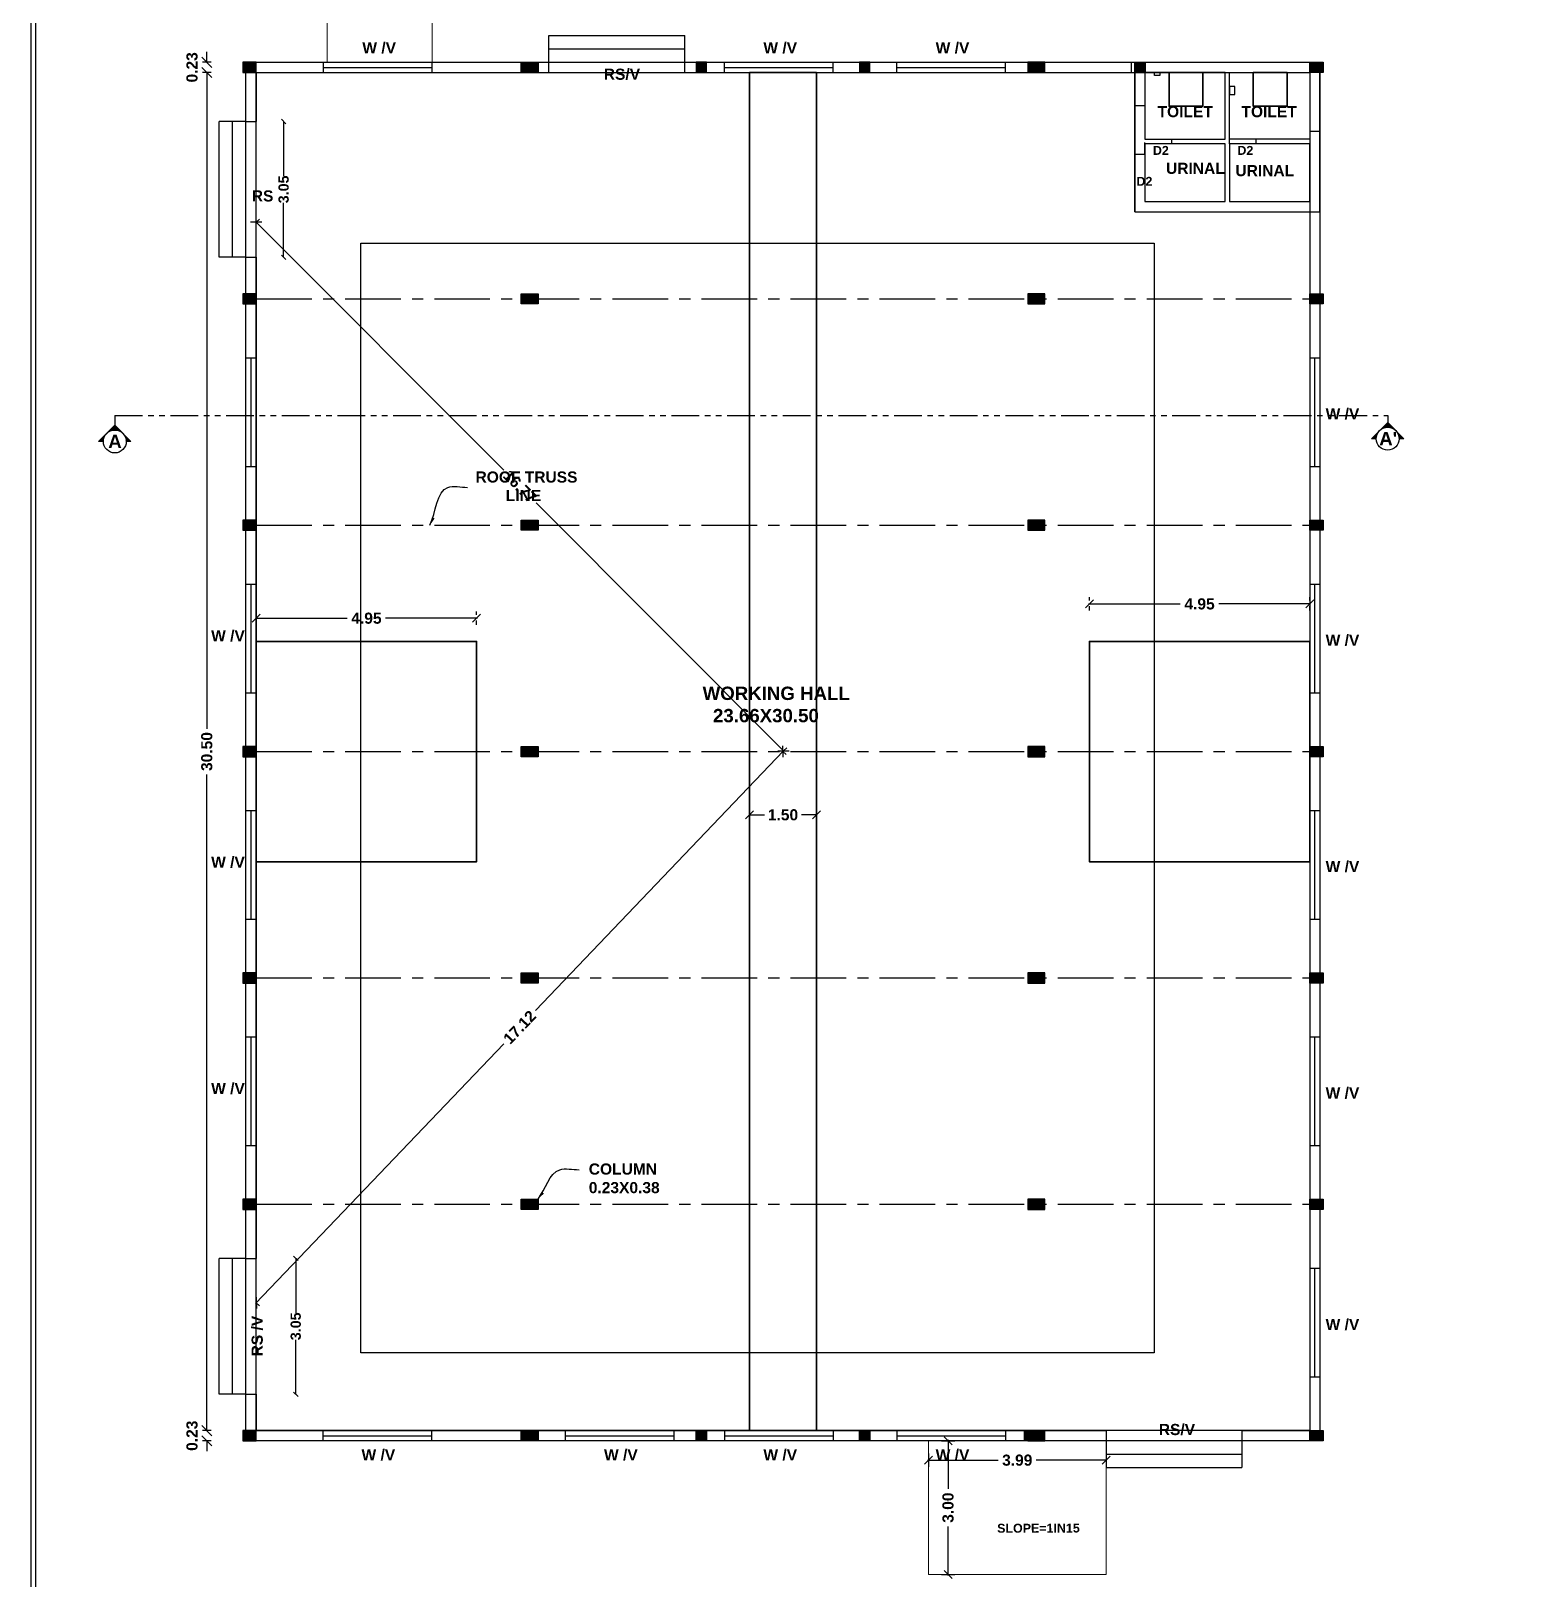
# Model space of a CAD drawing. Header units: metres. Extents: x 5701 to 70840, y 2546 to 3839.
# Drawn here: x 5971.6 to 6004.91, y 2623.68 to 2658.44 of the extents above; entities that cross this region are included whole.
import ezdxf

# ---------------------------------------------------------------- set-up
doc = ezdxf.new("R2010")
doc.units = ezdxf.units.M
doc.header["$PDMODE"] = 34
for name, pattern in [('CENTER', [2, 1.25, -0.25, 0.25, -0.25]), ('DOT2', [0.125, 0, -0.125]), ('PHANTOM2', [1.25, 0.625, -0.125, 0.125, -0.125, 0.125, -0.125])]:
    doc.linetypes.add(name, pattern=pattern)
for name, color, linetype, lineweight in [('BLK_1_DA_RAMP_1', 7, 'Continuous', 0), ('DIST_EXIT', 7, 'Continuous', 0), ('WASTE_DISPOSAL', 7, 'Continuous', 0)]:
    doc.layers.add(name, color=color, linetype=linetype, lineweight=lineweight)
for name, color, linetype in [('BLK_1_FLR_0_BLT_UP_AREA', 7, 'Continuous'), ('BLK_1_FLR_0_EXIT_WIDTH_DOOR', 7, 'Continuous'), ('BLK_1_FLR_0_REGULAR_ROOM_1', 7, 'Continuous'), ('BLK_1_FLR_0_ROOM_1_LIGHT_VENTILATION_1', 7, 'Continuous'), ('BLK_1_FLR_0_ROOM_1_LIGHT_VENTILATION_2', 7, 'Continuous'), ('BLK_1_FLR_0_ROOM_1_LIGHT_VENTILATION_3', 7, 'Continuous'), ('BLK_1_FLR_0_URINAL', 7, 'Continuous'), ('BLK_1_FLR_0_WASH', 7, 'Continuous'), ('BLK_1_FLR_0_WATER_CLOSET', 7, 'Continuous'), ('BLK_1_FLR_1_ROOF_AREA', 7, 'Continuous'), ('TOILET_VENTILATION', 7, 'Continuous'), ('WORKSHOP_AREA', 7, 'Continuous')]:
    doc.layers.add(name, color=color, linetype=linetype)
doc.styles.get("Standard").update_dxf_attribs({"font": 'arialbd.ttf'})
doc.styles.add('style1', font='arialbd.ttf', dxfattribs={"height": 0.24})
doc.dimstyles.new('APP', dxfattribs={"dimscale": 0, "dimtxt": 0.23, "dimasz": 0.1, "dimexe": 0.18, "dimexo": 0.0625, "dimgap": 0, "dimtad": 0, "dimzin": 4, "dimdsep": 46, "dimtxsty": 'Standard', "dimblk1": 'OBLIQUE', "dimblk2": 'OBLIQUE', "dimsah": 1, "dimcen": 0.09, "dimse1": 1, "dimse2": 1, "dimclrt": 4, "dimadec": 0, "dimazin": 0, "dimtfac": 1, "dimtmove": 0, "dimatfit": 3, "dimldrblk": 'OBLIQUE', "dimfxl": 0, "dimtolj": 1, "dimtzin": 0, "dimarcsym": 0})
doc.dimstyles.get("Standard").update_dxf_attribs({"dimtxt": 0.18, "dimasz": 0.18, "dimexe": 0.18, "dimexo": 0.0625, "dimgap": 0.09, "dimtad": 0, "dimtih": 1, "dimtoh": 1, "dimdec": 4, "dimzin": 0, "dimdsep": 46, "dimtxsty": 'Standard', "dimcen": 0.09, "dimsd1": 1, "dimsd2": 1, "dimadec": 0, "dimazin": 0, "dimtfac": 1, "dimtdec": 4, "dimtofl": 0, "dimtmove": 0, "dimatfit": 3, "dimfxl": 0, "dimtolj": 1, "dimtzin": 0, "dimarcsym": 0})
doc.dimstyles.new('STANDARD$0', dxfattribs={"dimtxt": 0.25, "dimasz": 0.18, "dimexe": 0.15, "dimexo": 0.15, "dimgap": 0.1, "dimtad": 0, "dimzin": 0, "dimdsep": 46, "dimtxsty": 'Standard', "dimblk": 'OBLIQUE', "dimcen": 0.0625, "dimdle": 0.02, "dimadec": 0, "dimazin": 0, "dimtfac": 1, "dimtix": 1, "dimtofl": 0, "dimtmove": 2, "dimatfit": 3, "dimldrblk": 'OBLIQUE', "dimfxl": 0, "dimtolj": 1, "dimtzin": 0, "dimarcsym": 0})

# ---------------------------------------------------------------- blocks, each defined once
blk = doc.blocks.new('_Oblique')
at = {"color": 0, "linetype": 'ByBlock', "lineweight": -2}
blk.add_line((-0.5, -0.5), (0.5, 0.5), dxfattribs=at)
blk = doc.blocks.new('*D35')
at = {"layer": 'BLK_1_DA_RAMP_1', "color": 0, "lineweight": -2}
for p, q in [((5992.045, 2626.782), (5992.345, 2626.782)), ((5992.195, 2626.802), (5992.195, 2625.706)), ((5992.195, 2623.762), (5992.195, 2624.857)), ((5992.045, 2623.782), (5992.345, 2623.782))]:
    blk.add_line(p, q, dxfattribs=at)
at = {"layer": 'Defpoints', "color": 0}
for p in [(5991.756, 2626.782), (5991.756, 2623.782), (5992.195, 2623.782)]:
    blk.add_point(p, dxfattribs=at)
at = {"layer": 'BLK_1_DA_RAMP_1', "color": 0, "lineweight": -2, "xscale": 0.18, "yscale": 0.18, "zscale": 0.18}
for p, rotation in [((5992.195, 2626.782), 90), ((5992.195, 2623.782), 270)]:
    blk.add_blockref('_Oblique', p, dxfattribs=dict(at, rotation=rotation))
at = {"layer": 'BLK_1_DA_RAMP_1', "color": 0, "insert": (5992.195, 2625.282), "char_height": 0.25, "attachment_point": 5, "rotation": 90}
blk.add_mtext('\\A1;3.00', dxfattribs=at)
blk = doc.blocks.new('*D36')
at = {"layer": 'BLK_1_DA_RAMP_1', "color": 0, "lineweight": -2}
for p, q in [((5991.756, 2626.497), (5991.756, 2626.197)), ((5995.743, 2626.497), (5995.743, 2626.197)), ((5991.736, 2626.347), (5993.324, 2626.347)), ((5995.763, 2626.347), (5994.175, 2626.347))]:
    blk.add_line(p, q, dxfattribs=at)
at = {"layer": 'Defpoints', "color": 0}
for p in [(5991.756, 2626.782), (5995.743, 2626.782), (5991.756, 2626.347)]:
    blk.add_point(p, dxfattribs=at)
at = {"layer": 'BLK_1_DA_RAMP_1', "color": 0, "lineweight": -2, "xscale": 0.18, "yscale": 0.18, "zscale": 0.18, "rotation": 180}
blk.add_blockref('_Oblique', (5991.756, 2626.347), dxfattribs=at)
at = {"layer": 'BLK_1_DA_RAMP_1', "color": 0, "lineweight": -2, "xscale": 0.18, "yscale": 0.18, "zscale": 0.18}
blk.add_blockref('_Oblique', (5995.743, 2626.347), dxfattribs=at)
at = {"layer": 'BLK_1_DA_RAMP_1', "color": 0, "insert": (5993.749, 2626.347), "char_height": 0.25, "attachment_point": 5}
blk.add_mtext('\\A1;3.99', dxfattribs=at)
blk = doc.blocks.new('*D37')
at = {"layer": 'BLK_1_FLR_0_EXIT_WIDTH_DOOR', "color": 0, "lineweight": -2}
for p, q in [((5977.274, 2656.411), (5977.274, 2655.188)), ((5977.274, 2653.361), (5977.274, 2654.584))]:
    blk.add_line(p, q, dxfattribs=at)
at = {"layer": 'Defpoints', "color": 0}
for p in [(5976.658, 2656.411), (5976.658, 2653.361), (5977.274, 2653.361)]:
    blk.add_point(p, dxfattribs=at)
at = {"layer": 'BLK_1_FLR_0_EXIT_WIDTH_DOOR', "color": 0, "lineweight": -2, "xscale": 0.1, "yscale": 0.1, "zscale": 0.1}
for p, rotation in [((5977.274, 2656.411), 90), ((5977.274, 2653.361), 270)]:
    blk.add_blockref('_Oblique', p, dxfattribs=dict(at, rotation=rotation))
at = {"layer": 'BLK_1_FLR_0_EXIT_WIDTH_DOOR', "color": 4, "insert": (5977.274, 2654.886), "char_height": 0.23, "attachment_point": 5, "rotation": 90}
blk.add_mtext('\\A1;3.05', dxfattribs=at)
blk = doc.blocks.new('*D38')
at = {"layer": 'BLK_1_FLR_0_EXIT_WIDTH_DOOR', "color": 0, "lineweight": -2}
for p, q in [((5977.546, 2630.879), (5977.546, 2629.656)), ((5977.546, 2627.829), (5977.546, 2629.053))]:
    blk.add_line(p, q, dxfattribs=at)
at = {"layer": 'Defpoints', "color": 0}
for p in [(5976.658, 2630.879), (5976.658, 2627.829), (5977.546, 2627.829)]:
    blk.add_point(p, dxfattribs=at)
at = {"layer": 'BLK_1_FLR_0_EXIT_WIDTH_DOOR', "color": 0, "lineweight": -2, "xscale": 0.1, "yscale": 0.1, "zscale": 0.1}
for p, rotation in [((5977.546, 2630.879), 90), ((5977.546, 2627.829), 270)]:
    blk.add_blockref('_Oblique', p, dxfattribs=dict(at, rotation=rotation))
at = {"layer": 'BLK_1_FLR_0_EXIT_WIDTH_DOOR', "color": 4, "insert": (5977.546, 2629.354), "char_height": 0.23, "attachment_point": 5, "rotation": 90}
blk.add_mtext('\\A1;3.05', dxfattribs=at)
blk = doc.blocks.new('*D39')
at = {"layer": 'Defpoints', "color": 0}
for p in [(5988.488, 2642.262), (5976.658, 2629.881), (5976.658, 2629.881)]:
    blk.add_point(p, dxfattribs=at)
at = {"layer": 'DIST_EXIT', "color": 0, "lineweight": -2}
for p, q in [((5988.502, 2642.276), (5982.928, 2636.443)), ((5976.644, 2629.867), (5982.217, 2635.7))]:
    blk.add_line(p, q, dxfattribs=at)
at = {"layer": 'DIST_EXIT', "color": 0, "linetype": 'DOT2', "lineweight": -2}
for p, q in [((5988.488, 2642.262), (5988.596, 2642.158)), ((5976.658, 2629.881), (5976.766, 2629.778))]:
    blk.add_line(p, q, dxfattribs=at)
at = {"layer": 'DIST_EXIT', "color": 0, "lineweight": -2, "xscale": 0.18, "yscale": 0.18, "zscale": 0.18}
for p, rotation in [((5988.488, 2642.262), 46.3021369954556), ((5976.658, 2629.881), 226.3021369954556)]:
    blk.add_blockref('_Oblique', p, dxfattribs=dict(at, rotation=rotation))
at = {"layer": 'DIST_EXIT', "color": 0, "insert": (5982.573, 2636.072), "char_height": 0.25, "attachment_point": 5, "rotation": 46.3021}
blk.add_mtext('\\A1;17.12', dxfattribs=at)
blk = doc.blocks.new('*D40')
at = {"layer": 'Defpoints', "color": 0}
for p in [(5976.658, 2654.149), (5976.658, 2654.149), (5988.502, 2642.276)]:
    blk.add_point(p, dxfattribs=at)
at = {"layer": 'DIST_EXIT', "color": 0, "lineweight": -2}
for p, q in [((5976.644, 2654.164), (5982.216, 2648.578)), ((5988.516, 2642.262), (5982.944, 2647.848))]:
    blk.add_line(p, q, dxfattribs=at)
at = {"layer": 'DIST_EXIT', "color": 0, "linetype": 'DOT2', "lineweight": -2}
for p, q in [((5976.658, 2654.149), (5976.764, 2654.255)), ((5988.502, 2642.276), (5988.608, 2642.382))]:
    blk.add_line(p, q, dxfattribs=at)
at = {"layer": 'DIST_EXIT', "color": 0, "lineweight": -2, "xscale": 0.18, "yscale": 0.18, "zscale": 0.18}
for p, rotation in [((5976.658, 2654.149), 134.9287324390408), ((5988.502, 2642.276), 314.9287324390408)]:
    blk.add_blockref('_Oblique', p, dxfattribs=dict(at, rotation=rotation))
at = {"layer": 'DIST_EXIT', "color": 0, "insert": (5982.58, 2648.213), "char_height": 0.25, "attachment_point": 5, "rotation": 314.9287}
blk.add_mtext('\\A1;16.77', dxfattribs=at)
blk = doc.blocks.new('*D110')
at = {"layer": 'BLK_1_FLR_0_ROOM_1_LIGHT_VENTILATION_1', "color": 0, "linetype": 'DOT2', "lineweight": -2}
for p, q in [((5976.658, 2645.105), (5976.658, 2645.405)), ((5981.608, 2645.105), (5981.608, 2645.405))]:
    blk.add_line(p, q, dxfattribs=at)
at = {"layer": 'BLK_1_FLR_0_ROOM_1_LIGHT_VENTILATION_1', "color": 0, "lineweight": -2}
for p, q in [((5976.638, 2645.255), (5978.701, 2645.255)), ((5981.628, 2645.255), (5979.564, 2645.255))]:
    blk.add_line(p, q, dxfattribs=at)
at = {"layer": 'Defpoints', "color": 0}
for p in [(5981.608, 2645.255), (5976.658, 2644.737), (5981.608, 2644.737)]:
    blk.add_point(p, dxfattribs=at)
at = {"layer": 'BLK_1_FLR_0_ROOM_1_LIGHT_VENTILATION_1', "color": 0, "lineweight": -2, "xscale": 0.18, "yscale": 0.18, "zscale": 0.18, "rotation": 180}
blk.add_blockref('_Oblique', (5976.658, 2645.255), dxfattribs=at)
at = {"layer": 'BLK_1_FLR_0_ROOM_1_LIGHT_VENTILATION_1', "color": 0, "lineweight": -2, "xscale": 0.18, "yscale": 0.18, "zscale": 0.18}
blk.add_blockref('_Oblique', (5981.608, 2645.255), dxfattribs=at)
at = {"layer": 'BLK_1_FLR_0_ROOM_1_LIGHT_VENTILATION_1', "color": 0, "lineweight": 35, "insert": (5979.133, 2645.255), "char_height": 0.25, "attachment_point": 5}
blk.add_mtext('\\A1;4.95', dxfattribs=at)
blk = doc.blocks.new('*D111')
at = {"layer": 'BLK_1_FLR_0_ROOM_1_LIGHT_VENTILATION_2', "color": 0, "linetype": 'DOT2', "lineweight": -2}
for p, q in [((5995.368, 2645.426), (5995.368, 2645.726)), ((6000.318, 2645.426), (6000.318, 2645.726))]:
    blk.add_line(p, q, dxfattribs=at)
at = {"layer": 'BLK_1_FLR_0_ROOM_1_LIGHT_VENTILATION_2', "color": 0, "lineweight": -2}
for p, q in [((5995.348, 2645.576), (5997.411, 2645.576)), ((6000.338, 2645.576), (5998.274, 2645.576))]:
    blk.add_line(p, q, dxfattribs=at)
at = {"layer": 'Defpoints', "color": 0}
for p in [(6000.318, 2645.576), (5995.368, 2644.737), (6000.318, 2644.737)]:
    blk.add_point(p, dxfattribs=at)
at = {"layer": 'BLK_1_FLR_0_ROOM_1_LIGHT_VENTILATION_2', "color": 0, "lineweight": -2, "xscale": 0.18, "yscale": 0.18, "zscale": 0.18, "rotation": 180}
blk.add_blockref('_Oblique', (5995.368, 2645.576), dxfattribs=at)
at = {"layer": 'BLK_1_FLR_0_ROOM_1_LIGHT_VENTILATION_2', "color": 0, "lineweight": -2, "xscale": 0.18, "yscale": 0.18, "zscale": 0.18}
blk.add_blockref('_Oblique', (6000.318, 2645.576), dxfattribs=at)
at = {"layer": 'BLK_1_FLR_0_ROOM_1_LIGHT_VENTILATION_2', "color": 0, "lineweight": 35, "insert": (5997.843, 2645.576), "char_height": 0.25, "attachment_point": 5}
blk.add_mtext('\\A1;4.95', dxfattribs=at)
blk = doc.blocks.new('*D112')
at = {"layer": 'BLK_1_FLR_0_ROOM_1_LIGHT_VENTILATION_3', "color": 0, "lineweight": -2}
for p, q in [((5987.718, 2640.84), (5988.07, 2640.84)), ((5989.258, 2640.84), (5988.905, 2640.84))]:
    blk.add_line(p, q, dxfattribs=at)
at = {"layer": 'BLK_1_FLR_0_ROOM_1_LIGHT_VENTILATION_3', "color": 0, "linetype": 'DOT2', "lineweight": -2}
for p, q in [((5987.738, 2640.69), (5987.738, 2640.99)), ((5989.238, 2640.69), (5989.238, 2640.99))]:
    blk.add_line(p, q, dxfattribs=at)
at = {"layer": 'Defpoints', "color": 0}
for p in [(5989.238, 2640.84), (5987.738, 2640.19), (5989.238, 2640.19)]:
    blk.add_point(p, dxfattribs=at)
at = {"layer": 'BLK_1_FLR_0_ROOM_1_LIGHT_VENTILATION_3', "color": 0, "lineweight": -2, "xscale": 0.18, "yscale": 0.18, "zscale": 0.18, "rotation": 180}
blk.add_blockref('_Oblique', (5987.738, 2640.84), dxfattribs=at)
at = {"layer": 'BLK_1_FLR_0_ROOM_1_LIGHT_VENTILATION_3', "color": 0, "lineweight": -2, "xscale": 0.18, "yscale": 0.18, "zscale": 0.18}
blk.add_blockref('_Oblique', (5989.238, 2640.84), dxfattribs=at)
at = {"layer": 'BLK_1_FLR_0_ROOM_1_LIGHT_VENTILATION_3', "color": 0, "lineweight": 35, "insert": (5988.488, 2640.84), "char_height": 0.25, "attachment_point": 5}
blk.add_mtext('\\A1;1.50', dxfattribs=at)

msp = doc.modelspace()

# ---------------------------------------------------------------- hatches: boundary and pattern name
h = msp.add_hatch(color=3)
h.dxf.hatch_style = 1
h.paths.add_polyline_path([(5976.35775, 2657.74169), (5976.35775, 2657.51169), (5976.65775, 2657.51169), (5976.65775, 2657.74169)])
h = msp.add_hatch(color=3)
h.dxf.hatch_style = 1
h.paths.add_polyline_path([(5982.60775, 2657.74169), (5982.60775, 2657.51169), (5982.98775, 2657.51169), (5982.98775, 2657.74169)])
h = msp.add_hatch(color=3)
h.dxf.hatch_style = 1
h.paths.add_polyline_path([(5986.76942, 2657.74169), (5986.53942, 2657.74169), (5986.53942, 2657.51169), (5986.76942, 2657.51169)])
h = msp.add_hatch(color=3)
h.dxf.hatch_style = 1
h.paths.add_polyline_path([(5990.43608, 2657.74169), (5990.20608, 2657.74169), (5990.20608, 2657.51169), (5990.43608, 2657.51169)])
h = msp.add_hatch(color=3)
h.dxf.hatch_style = 1
h.paths.add_polyline_path([(5993.98775, 2657.74169), (5993.98775, 2657.51169), (5994.36775, 2657.51169), (5994.36775, 2657.74169)])
h = msp.add_hatch(color=3)
h.dxf.hatch_style = 1
h.paths.add_polyline_path([(5996.62254, 2657.74169), (5996.39254, 2657.74169), (5996.39254, 2657.51169), (5996.62254, 2657.51169)])
h = msp.add_hatch(color=3)
h.dxf.hatch_style = 1
h.paths.add_polyline_path([(6000.61775, 2657.74169), (6000.31775, 2657.74169), (6000.31775, 2657.51169), (6000.61775, 2657.51169)])
h = msp.add_hatch(color=3)
h.dxf.hatch_style = 1
h.paths.add_polyline_path([(5976.35775, 2652.54335), (5976.35775, 2652.31335), (5976.65775, 2652.31335), (5976.65775, 2652.54335)])
h = msp.add_hatch(color=3)
h.dxf.hatch_style = 1
h.paths.add_polyline_path([(5982.60775, 2652.54335), (5982.60775, 2652.31335), (5982.98775, 2652.31335), (5982.98775, 2652.54335)])
h = msp.add_hatch(color=3)
h.dxf.hatch_style = 1
h.paths.add_polyline_path([(5993.98775, 2652.54335), (5993.98775, 2652.31335), (5994.36775, 2652.31335), (5994.36775, 2652.54335)])
h = msp.add_hatch(color=3)
h.dxf.hatch_style = 1
h.paths.add_polyline_path([(6000.61775, 2652.54335), (6000.31775, 2652.54335), (6000.31775, 2652.31335), (6000.61775, 2652.31335)])
h = msp.add_hatch(color=3)
h.dxf.hatch_style = 1
h.paths.add_polyline_path([(5976.35775, 2647.46002), (5976.35775, 2647.23002), (5976.65775, 2647.23002), (5976.65775, 2647.46002)])
h = msp.add_hatch(color=3)
h.dxf.hatch_style = 1
h.paths.add_polyline_path([(5982.60775, 2647.46002), (5982.60775, 2647.23002), (5982.98775, 2647.23002), (5982.98775, 2647.46002)])
h = msp.add_hatch(color=3)
h.dxf.hatch_style = 1
h.paths.add_polyline_path([(5993.98775, 2647.46002), (5993.98775, 2647.23002), (5994.36775, 2647.23002), (5994.36775, 2647.46002)])
h = msp.add_hatch(color=3)
h.dxf.hatch_style = 1
h.paths.add_polyline_path([(6000.61775, 2647.46002), (6000.31775, 2647.46002), (6000.31775, 2647.23002), (6000.61775, 2647.23002)])
h = msp.add_hatch(color=3)
h.dxf.hatch_style = 1
h.paths.add_polyline_path([(5976.35775, 2642.37669), (5976.35775, 2642.14669), (5976.65775, 2642.14669), (5976.65775, 2642.37669)])
h = msp.add_hatch(color=3)
h.dxf.hatch_style = 1
h.paths.add_polyline_path([(5982.60775, 2642.37669), (5982.60775, 2642.14669), (5982.98775, 2642.14669), (5982.98775, 2642.37669)])
h = msp.add_hatch(color=3)
h.dxf.hatch_style = 1
h.paths.add_polyline_path([(5993.98775, 2642.37669), (5993.98775, 2642.14669), (5994.36775, 2642.14669), (5994.36775, 2642.37669)])
h = msp.add_hatch(color=3)
h.dxf.hatch_style = 1
h.paths.add_polyline_path([(6000.61775, 2642.37669), (6000.31775, 2642.37669), (6000.31775, 2642.14669), (6000.61775, 2642.14669)])
h = msp.add_hatch(color=3)
h.dxf.hatch_style = 1
h.paths.add_polyline_path([(5976.35775, 2637.29335), (5976.35775, 2637.06335), (5976.65775, 2637.06335), (5976.65775, 2637.29335)])
h = msp.add_hatch(color=3)
h.dxf.hatch_style = 1
h.paths.add_polyline_path([(5982.60775, 2637.29335), (5982.60775, 2637.06335), (5982.98775, 2637.06335), (5982.98775, 2637.29335)])
h = msp.add_hatch(color=3)
h.dxf.hatch_style = 1
h.paths.add_polyline_path([(5993.98775, 2637.29335), (5993.98775, 2637.06335), (5994.36775, 2637.06335), (5994.36775, 2637.29335)])
h = msp.add_hatch(color=3)
h.dxf.hatch_style = 1
h.paths.add_polyline_path([(6000.61775, 2637.29335), (6000.31775, 2637.29335), (6000.31775, 2637.06335), (6000.61775, 2637.06335)])
h = msp.add_hatch(color=3)
h.dxf.hatch_style = 1
h.paths.add_polyline_path([(5976.35775, 2632.21002), (5976.35775, 2631.98002), (5976.65775, 2631.98002), (5976.65775, 2632.21002)])
h = msp.add_hatch(color=3)
h.dxf.hatch_style = 1
h.paths.add_polyline_path([(5982.60775, 2632.21002), (5982.60775, 2631.98002), (5982.98775, 2631.98002), (5982.98775, 2632.21002)])
h = msp.add_hatch(color=3)
h.dxf.hatch_style = 1
h.paths.add_polyline_path([(5993.98775, 2632.21002), (5993.98775, 2631.98002), (5994.36775, 2631.98002), (5994.36775, 2632.21002)])
h = msp.add_hatch(color=3)
h.dxf.hatch_style = 1
h.paths.add_polyline_path([(6000.61775, 2632.21002), (6000.31775, 2632.21002), (6000.31775, 2631.98002), (6000.61775, 2631.98002)])
h = msp.add_hatch(color=3)
h.dxf.hatch_style = 1
h.paths.add_polyline_path([(5976.35775, 2627.01169), (5976.35775, 2626.78169), (5976.65775, 2626.78169), (5976.65775, 2627.01169)])
h = msp.add_hatch(color=3)
h.dxf.hatch_style = 1
h.paths.add_polyline_path([(5982.60775, 2627.01169), (5982.60775, 2626.78169), (5982.98775, 2626.78169), (5982.98775, 2627.01169)])
h = msp.add_hatch(color=3)
h.dxf.hatch_style = 1
h.paths.add_polyline_path([(5986.76942, 2626.78169), (5986.76942, 2627.01169), (5986.53942, 2627.01169), (5986.53942, 2626.78169)])
h = msp.add_hatch(color=3)
h.dxf.hatch_style = 1
h.paths.add_polyline_path([(5990.43608, 2626.78169), (5990.43608, 2627.01169), (5990.20608, 2627.01169), (5990.20608, 2626.78169)])
h = msp.add_hatch(color=3)
h.dxf.hatch_style = 1
h.paths.add_polyline_path([(5993.91275, 2627.01169), (5993.91275, 2626.78169), (5994.29275, 2626.78169), (5994.29275, 2627.01169)])
h = msp.add_hatch(color=3)
h.dxf.hatch_style = 1
h.paths.add_polyline_path([(5993.98775, 2627.01169), (5993.98775, 2626.78169), (5994.36775, 2626.78169), (5994.36775, 2627.01169)])
h = msp.add_hatch(color=3)
h.dxf.hatch_style = 1
h.paths.add_polyline_path([(6000.61775, 2627.01169), (6000.31775, 2627.01169), (6000.31775, 2626.78169), (6000.61775, 2626.78169)])

# ---------------------------------------------------------------- linework, layer by layer
for p, q in [((5983.23223, 2657.74169), (5983.23223, 2658.34169)), ((5983.23223, 2658.34169), (5986.28223, 2658.34169)), ((5986.28223, 2657.74169), (5986.28223, 2658.34169)), ((5983.23223, 2658.04169), (5986.28223, 2658.04169)), ((5975.64864, 2657.74169), (5975.44864, 2657.74169)), ((5975.64864, 2657.51169), (5975.44864, 2657.51169)), ((5975.64864, 2657.51169), (5975.44864, 2657.51169)), ((5976.65775, 2657.51169), (5982.75775, 2657.51169)), ((5976.65775, 2657.51169), (5976.65775, 2656.41109)), ((5976.65775, 2657.51169), (5976.65775, 2656.41109)), ((5978.16877, 2657.51169), (5978.16877, 2657.74169)), ((5978.16877, 2657.62669), (5980.60877, 2657.62669)), ((5980.60877, 2657.51169), (5980.60877, 2657.74169)), ((5982.98775, 2657.51169), (5983.23223, 2657.51169)), ((5983.23223, 2657.51169), (5983.23223, 2657.74169)), ((5986.28223, 2657.51169), (5986.28223, 2657.74169)), ((5986.28223, 2657.51169), (5993.98775, 2657.51169)), ((5987.17534, 2657.51169), (5987.17534, 2657.74169)), ((5987.17534, 2657.62669), (5989.61534, 2657.62669)), ((5989.61534, 2657.51169), (5989.61534, 2657.74169)), ((5991.04488, 2657.51169), (5991.04488, 2657.74169)), ((5991.04488, 2657.62669), (5993.48488, 2657.62669)), ((5993.48488, 2657.51169), (5993.48488, 2657.74169)), ((5994.21775, 2657.51169), (6000.31775, 2657.51169)), ((5996.31262, 2657.51169), (5996.31262, 2657.74169)), ((5996.39254, 2657.74169), (6000.54775, 2657.74169)), ((5996.39254, 2654.38169), (5996.39254, 2657.67066)), ((5996.40986, 2657.74169), (6000.50986, 2657.74169)), ((5996.60986, 2657.51169), (5998.40986, 2657.51169)), ((5998.50986, 2657.51169), (6000.30986, 2657.51169)), ((5998.51775, 2655.91169), (5998.51775, 2657.51169)), ((6000.31775, 2657.51169), (6000.31775, 2627.01169)), ((6000.54775, 2654.38169), (6000.54775, 2657.74169)), ((5996.39254, 2656.77221), (5996.62254, 2656.77221)), ((5976.42775, 2656.41109), (5975.82775, 2656.41109)), ((5975.82775, 2653.36109), (5975.82775, 2656.41109)), ((5976.12775, 2653.36109), (5976.12775, 2656.41109)), ((5976.42775, 2656.41109), (5976.65775, 2656.41109)), ((6000.31775, 2656.19002), (6000.54775, 2656.19002)), ((5996.61775, 2655.84066), (5996.61775, 2655.94066)), ((5996.61775, 2655.67298), (5996.61775, 2655.84066)), ((5997.21775, 2655.91169), (5997.21775, 2656.01169)), ((5999.11775, 2655.91169), (5999.11775, 2656.01169)), ((5996.61775, 2655.67298), (5996.38775, 2655.67298)), ((5996.39254, 2654.38169), (6000.54775, 2654.38169)), ((5976.42775, 2653.36109), (5975.82775, 2653.36109)), ((5976.42775, 2653.36109), (5976.65775, 2653.36109)), ((5976.65775, 2653.36109), (5976.65775, 2630.87942)), ((5976.65775, 2653.36109), (5976.65775, 2630.87942)), ((5976.42775, 2651.10669), (5976.65775, 2651.10669)), ((5976.54275, 2648.66669), (5976.54275, 2651.10669)), ((6000.31775, 2651.10669), (6000.54775, 2651.10669)), ((6000.43275, 2648.66669), (6000.43275, 2651.10669)), ((5973.11784, 2649.22531), (5973.48154, 2649.58901)), ((5973.33328, 2649.43544), (5973.33063, 2649.4381)), ((5973.34568, 2649.44367), (5973.34094, 2649.44841)), ((5973.35872, 2649.45126), (5973.35126, 2649.45872)), ((5973.37242, 2649.45818), (5973.36157, 2649.46903)), ((5973.38683, 2649.4644), (5973.37188, 2649.47935)), ((5973.40199, 2649.46987), (5973.38219, 2649.48966)), ((5973.41798, 2649.4745), (5973.39251, 2649.49997)), ((5973.43489, 2649.47822), (5973.40282, 2649.51029)), ((5973.45286, 2649.48088), (5973.41313, 2649.5206)), ((5973.47205, 2649.48231), (5973.42345, 2649.53091)), ((5973.49275, 2649.48224), (5973.43376, 2649.54123)), ((5973.51536, 2649.48025), (5973.44407, 2649.55154)), ((5973.54064, 2649.4756), (5973.45439, 2649.56185)), ((5973.57012, 2649.46675), (5973.4647, 2649.57217)), ((5973.60857, 2649.44892), (5973.47501, 2649.58248)), ((5973.48154, 2649.58901), (5973.84524, 2649.22531)), ((6001.7045, 2649.28592), (6002.0682, 2649.64962)), ((6001.90815, 2649.48723), (6001.90698, 2649.4884)), ((6001.91994, 2649.49606), (6001.91729, 2649.49871)), ((6001.93235, 2649.50428), (6001.92761, 2649.50903)), ((6001.94538, 2649.51187), (6001.93792, 2649.51934)), ((6001.95908, 2649.5188), (6001.94823, 2649.52965)), ((6001.97349, 2649.52502), (6001.95855, 2649.53996)), ((6001.98865, 2649.53048), (6001.96886, 2649.55028)), ((6002.00464, 2649.53512), (6001.97917, 2649.56059)), ((6002.02156, 2649.53883), (6001.98948, 2649.5709)), ((6002.03952, 2649.54149), (6001.9998, 2649.58122)), ((6002.05872, 2649.54292), (6002.01011, 2649.59153)), ((6002.07941, 2649.54285), (6002.02042, 2649.60184)), ((6002.10203, 2649.54086), (6002.03074, 2649.61216)), ((6002.1273, 2649.53622), (6002.04105, 2649.62247)), ((6002.15678, 2649.52736), (6002.05136, 2649.63278)), ((6002.19524, 2649.50953), (6002.06168, 2649.64309)), ((6002.0682, 2649.64962), (6002.43191, 2649.28592)), ((5973.22437, 2649.22531), (5973.11784, 2649.22531)), ((5973.22437, 2649.22531), (5973.1192, 2649.22531)), ((5973.15152, 2649.22531), (5973.13468, 2649.24215)), ((5973.17215, 2649.22531), (5973.145, 2649.25246)), ((5973.19278, 2649.22531), (5973.15531, 2649.26277)), ((5973.2134, 2649.22531), (5973.16562, 2649.27309)), ((5973.22454, 2649.23479), (5973.17593, 2649.2834)), ((5973.22597, 2649.25399), (5973.18625, 2649.29371)), ((5973.22863, 2649.27195), (5973.19656, 2649.30403)), ((5973.23234, 2649.28887), (5973.20687, 2649.31434)), ((5973.23698, 2649.30486), (5973.21719, 2649.32465)), ((5973.24244, 2649.32002), (5973.2275, 2649.33497)), ((5973.24866, 2649.33443), (5973.23781, 2649.34528)), ((5973.25559, 2649.34813), (5973.24813, 2649.35559)), ((5973.26318, 2649.36116), (5973.25844, 2649.3659)), ((5973.2714, 2649.37357), (5973.26875, 2649.37622)), ((5973.28024, 2649.38536), (5973.27906, 2649.38653)), ((5973.28967, 2649.39655), (5973.28938, 2649.39684)), ((5973.3103, 2649.41718), (5973.31, 2649.41747)), ((5973.32149, 2649.42661), (5973.32032, 2649.42778)), ((5973.83218, 2649.22531), (5973.70515, 2649.35234)), ((5973.81156, 2649.22531), (5973.72298, 2649.31388)), ((5973.79093, 2649.22531), (5973.73183, 2649.2844)), ((5973.77031, 2649.22531), (5973.73648, 2649.25913)), ((5973.74968, 2649.22531), (5973.73847, 2649.23651)), ((5973.84524, 2649.22531), (5973.73872, 2649.22531)), ((6001.81103, 2649.28592), (6001.7045, 2649.28592)), ((6001.81103, 2649.28592), (6001.70586, 2649.28592)), ((6001.75881, 2649.28592), (6001.73166, 2649.31308)), ((6001.77944, 2649.28592), (6001.74197, 2649.32339)), ((6001.80007, 2649.28592), (6001.75229, 2649.3337)), ((6001.8112, 2649.29541), (6001.7626, 2649.34402)), ((6001.81263, 2649.31461), (6001.77291, 2649.35433)), ((6001.8153, 2649.33257), (6001.78322, 2649.36464)), ((6001.81901, 2649.34949), (6001.79354, 2649.37496)), ((6001.82364, 2649.36548), (6001.80385, 2649.38527)), ((6001.82911, 2649.38064), (6001.81416, 2649.39558)), ((6001.83533, 2649.39504), (6001.82448, 2649.4059)), ((6002.41885, 2649.28592), (6002.29182, 2649.41296)), ((6002.39822, 2649.28592), (6002.30964, 2649.3745)), ((6002.3776, 2649.28592), (6002.3185, 2649.34502)), ((6002.35697, 2649.28592), (6002.32315, 2649.31975)), ((6002.33634, 2649.28592), (6002.32514, 2649.29713)), ((6002.43191, 2649.28592), (6002.32538, 2649.28592)), ((5976.42775, 2648.66669), (5976.65775, 2648.66669)), ((6000.31775, 2648.66669), (6000.54775, 2648.66669)), ((5976.42775, 2646.02335), (5976.65775, 2646.02335)), ((5976.54275, 2643.58335), (5976.54275, 2646.02335)), ((6000.31775, 2646.02335), (6000.54775, 2646.02335)), ((6000.43275, 2643.58335), (6000.43275, 2646.02335)), ((5976.42775, 2643.58335), (5976.65775, 2643.58335)), ((6000.31775, 2643.58335), (6000.54775, 2643.58335)), ((5976.42775, 2640.94002), (5976.65775, 2640.94002)), ((5976.54275, 2638.50002), (5976.54275, 2640.94002)), ((6000.31775, 2640.94002), (6000.54775, 2640.94002)), ((6000.43275, 2638.50002), (6000.43275, 2640.94002)), ((5976.42775, 2638.50002), (5976.65775, 2638.50002)), ((6000.31775, 2638.50002), (6000.54775, 2638.50002)), ((5976.42775, 2635.85669), (5976.65775, 2635.85669)), ((5976.54275, 2633.41669), (5976.54275, 2635.85669)), ((6000.31775, 2635.85669), (6000.54775, 2635.85669)), ((6000.43275, 2633.41669), (6000.43275, 2635.85669)), ((5976.42775, 2633.41669), (5976.65775, 2633.41669)), ((6000.31775, 2633.41669), (6000.54775, 2633.41669)), ((5976.42775, 2630.87942), (5975.82775, 2630.87942)), ((5975.82775, 2627.82942), (5975.82775, 2630.87942)), ((5976.12775, 2627.82942), (5976.12775, 2630.87942)), ((5976.42775, 2630.87942), (5976.65775, 2630.87942)), ((6000.31775, 2630.65835), (6000.54775, 2630.65835)), ((6000.43275, 2628.21835), (6000.43275, 2630.65835)), ((6000.31775, 2628.21835), (6000.54775, 2628.21835)), ((5976.42775, 2627.82942), (5975.82775, 2627.82942)), ((5976.42775, 2627.82942), (5976.65775, 2627.82942)), ((5976.65775, 2627.82942), (5976.65775, 2627.01169)), ((5976.65775, 2627.82942), (5976.65775, 2627.01169)), ((5975.64864, 2627.01169), (5975.44864, 2627.01169)), ((5975.64864, 2627.01169), (5975.44864, 2627.01169)), ((5976.65775, 2627.01169), (5982.75775, 2627.01169)), ((5978.15065, 2627.01169), (5978.15065, 2626.78169)), ((5978.15065, 2626.89669), (5980.59065, 2626.89669)), ((5980.59065, 2627.01169), (5980.59065, 2626.78169)), ((5982.98775, 2627.01169), (5993.98775, 2627.01169)), ((5983.59654, 2627.01169), (5983.59654, 2626.78169)), ((5983.59654, 2626.89669), (5986.03654, 2626.89669)), ((5986.03654, 2627.01169), (5986.03654, 2626.78169)), ((5987.17534, 2627.01169), (5987.17534, 2626.78169)), ((5987.17534, 2626.89669), (5989.61534, 2626.89669)), ((5989.61534, 2627.01169), (5989.61534, 2626.78169)), ((5991.04488, 2627.01169), (5991.04488, 2626.78169)), ((5991.04488, 2626.89669), (5993.48488, 2626.89669)), ((5993.48488, 2627.01169), (5993.48488, 2626.78169)), ((5994.21775, 2627.01169), (5995.74275, 2627.01169)), ((5995.74275, 2627.01169), (5995.74275, 2626.78169)), ((5998.79275, 2627.01169), (6000.31775, 2627.01169)), ((5998.79275, 2627.01169), (5998.79275, 2626.78169)), ((5975.64864, 2626.78169), (5975.44864, 2626.78169)), ((5995.74275, 2626.78169), (5995.74275, 2626.18169)), ((5998.79275, 2626.78169), (5998.79275, 2626.18169)), ((5995.74275, 2626.48169), (5998.79275, 2626.48169)), ((5995.74275, 2626.18169), (5998.79275, 2626.18169))]:
    msp.add_line(p, q)
at = {"color": 3}
for p, q in [((5975.54864, 2657.74169), (5975.54864, 2657.97169)), ((5975.54864, 2657.51169), (5975.54864, 2657.28169)), ((5975.54864, 2657.51169), (5975.54864, 2642.7735)), ((5975.54864, 2627.01169), (5975.54864, 2641.74988)), ((5975.54864, 2627.01169), (5975.54864, 2627.24169)), ((5975.54864, 2626.78169), (5975.54864, 2626.55169))]:
    msp.add_line(p, q, dxfattribs=at)
at = {"color": 5, "linetype": 'CENTER'}
for p, q in [((5976.65775, 2652.42835), (6000.31775, 2652.42835)), ((5976.65775, 2647.34502), (6000.31775, 2647.34502)), ((5976.65775, 2642.26169), (6000.31775, 2642.26169)), ((5976.65775, 2637.17835), (6000.31775, 2637.17835)), ((5976.65775, 2632.09502), (6000.31775, 2632.09502))]:
    msp.add_line(p, q, dxfattribs=at)
at = {"color": 5, "linetype": 'PHANTOM2'}
for p, q in [((5973.48154, 2649.80849), (6002.0682, 2649.80849)), ((5973.48154, 2649.80849), (5973.48154, 2649.58901)), ((6002.0682, 2649.80849), (6002.0682, 2649.64962))]:
    msp.add_line(p, q, dxfattribs=at)
for points in [[(5971.59879, 2677.85317), (5971.59879, 2593.85317), (6091.59879, 2593.85317), (6091.59879, 2677.85317)], [(5971.69879, 2677.75317), (5971.69879, 2593.95317), (6091.49879, 2593.95317), (6091.49879, 2677.75317)], [(5976.35775, 2657.74169), (5976.35775, 2657.51169), (5976.65775, 2657.51169), (5976.65775, 2657.74169)], [(5976.42775, 2657.74169), (6000.54775, 2657.74169), (6000.54775, 2626.78169), (5976.42775, 2626.78169)], [(5982.98775, 2657.74169), (5982.98775, 2657.51169), (5982.60775, 2657.51169), (5982.60775, 2657.74169)], [(5986.76942, 2657.74169), (5986.53942, 2657.74169), (5986.53942, 2657.51169), (5986.76942, 2657.51169)], [(5990.43608, 2657.74169), (5990.20608, 2657.74169), (5990.20608, 2657.51169), (5990.43608, 2657.51169)], [(5993.98775, 2657.74169), (5993.98775, 2657.51169), (5994.36775, 2657.51169), (5994.36775, 2657.74169)], [(5996.62254, 2657.51169), (5996.39254, 2657.51169), (5996.39254, 2657.74169), (5996.62254, 2657.74169)], [(6000.61775, 2657.74169), (6000.61775, 2657.51169), (6000.31775, 2657.51169), (6000.31775, 2657.74169)], [(5976.35775, 2652.54335), (5976.35775, 2652.31335), (5976.65775, 2652.31335), (5976.65775, 2652.54335)], [(5982.98775, 2652.54335), (5982.98775, 2652.31335), (5982.60775, 2652.31335), (5982.60775, 2652.54335)], [(5993.98775, 2652.54335), (5993.98775, 2652.31335), (5994.36775, 2652.31335), (5994.36775, 2652.54335)], [(6000.61775, 2652.54335), (6000.61775, 2652.31335), (6000.31775, 2652.31335), (6000.31775, 2652.54335)], [(5976.35775, 2647.46002), (5976.35775, 2647.23002), (5976.65775, 2647.23002), (5976.65775, 2647.46002)], [(5982.98775, 2647.46002), (5982.98775, 2647.23002), (5982.60775, 2647.23002), (5982.60775, 2647.46002)], [(5993.98775, 2647.46002), (5993.98775, 2647.23002), (5994.36775, 2647.23002), (5994.36775, 2647.46002)], [(6000.61775, 2647.46002), (6000.61775, 2647.23002), (6000.31775, 2647.23002), (6000.31775, 2647.46002)], [(5976.35775, 2642.37669), (5976.35775, 2642.14669), (5976.65775, 2642.14669), (5976.65775, 2642.37669)], [(5982.98775, 2642.37669), (5982.98775, 2642.14669), (5982.60775, 2642.14669), (5982.60775, 2642.37669)], [(5993.98775, 2642.37669), (5993.98775, 2642.14669), (5994.36775, 2642.14669), (5994.36775, 2642.37669)], [(6000.61775, 2642.37669), (6000.61775, 2642.14669), (6000.31775, 2642.14669), (6000.31775, 2642.37669)], [(5976.35775, 2637.29335), (5976.35775, 2637.06335), (5976.65775, 2637.06335), (5976.65775, 2637.29335)], [(5982.98775, 2637.29335), (5982.98775, 2637.06335), (5982.60775, 2637.06335), (5982.60775, 2637.29335)], [(5993.98775, 2637.29335), (5993.98775, 2637.06335), (5994.36775, 2637.06335), (5994.36775, 2637.29335)], [(6000.61775, 2637.29335), (6000.61775, 2637.06335), (6000.31775, 2637.06335), (6000.31775, 2637.29335)], [(5976.35775, 2632.21002), (5976.35775, 2631.98002), (5976.65775, 2631.98002), (5976.65775, 2632.21002)], [(5982.98775, 2632.21002), (5982.98775, 2631.98002), (5982.60775, 2631.98002), (5982.60775, 2632.21002)], [(5993.98775, 2632.21002), (5993.98775, 2631.98002), (5994.36775, 2631.98002), (5994.36775, 2632.21002)], [(6000.61775, 2632.21002), (6000.61775, 2631.98002), (6000.31775, 2631.98002), (6000.31775, 2632.21002)], [(5976.35775, 2627.01169), (5976.35775, 2626.78169), (5976.65775, 2626.78169), (5976.65775, 2627.01169)], [(5982.98775, 2627.01169), (5982.98775, 2626.78169), (5982.60775, 2626.78169), (5982.60775, 2627.01169)], [(5986.76942, 2626.78169), (5986.53942, 2626.78169), (5986.53942, 2627.01169), (5986.76942, 2627.01169)], [(5990.43608, 2626.78169), (5990.20608, 2626.78169), (5990.20608, 2627.01169), (5990.43608, 2627.01169)], [(5994.29275, 2627.01169), (5994.29275, 2626.78169), (5993.91275, 2626.78169), (5993.91275, 2627.01169)], [(5993.98775, 2627.01169), (5993.98775, 2626.78169), (5994.36775, 2626.78169), (5994.36775, 2627.01169)], [(6000.61775, 2627.01169), (6000.61775, 2626.78169), (6000.31775, 2626.78169), (6000.31775, 2627.01169)]]:
    msp.add_lwpolyline(points, close=True)
msp.add_lwpolyline([(6000.31775, 2657.51169), (6000.31775, 2655.62463)])
for centre in [(5973.48154, 2649.22531), (6002.0682, 2649.28592)]:
    msp.add_circle(centre, 0.25718)
at = {"layer": 'BLK_1_DA_RAMP_1', "color": 1}
msp.add_lwpolyline([(5991.75608, 2623.78169), (5991.75608, 2626.78169), (5995.74275, 2626.78169), (5995.74275, 2623.78169)], close=True, dxfattribs=at)
at = {"layer": 'BLK_1_FLR_0_BLT_UP_AREA', "color": 45}
msp.add_lwpolyline([(5976.42775, 2657.74169), (6000.54775, 2657.74169), (6000.54775, 2626.78169), (5976.42775, 2626.78169)], close=True, dxfattribs=at)
at = {"layer": 'BLK_1_FLR_0_REGULAR_ROOM_1', "color": 4}
msp.add_lwpolyline([(5976.65775, 2657.51169), (5996.39254, 2657.51169), (5996.39254, 2654.38169), (6000.31775, 2654.38169), (6000.31775, 2627.01169), (5976.65775, 2627.01169)], close=True, dxfattribs=at)
at = {"layer": 'BLK_1_FLR_0_ROOM_1_LIGHT_VENTILATION_1', "color": 4, "lineweight": 35}
msp.add_lwpolyline([(5976.65775, 2639.78669), (5981.60775, 2639.78669), (5981.60775, 2644.73669), (5976.65775, 2644.73669)], close=True, dxfattribs=at)
at = {"layer": 'BLK_1_FLR_0_ROOM_1_LIGHT_VENTILATION_2', "color": 4, "lineweight": 35}
msp.add_lwpolyline([(6000.31775, 2639.78669), (5995.36775, 2639.78669), (5995.36775, 2644.73669), (6000.31775, 2644.73669)], close=True, dxfattribs=at)
at = {"layer": 'BLK_1_FLR_0_ROOM_1_LIGHT_VENTILATION_3', "color": 4, "lineweight": 35}
msp.add_lwpolyline([(5987.73775, 2627.01169), (5987.73775, 2657.51169), (5989.23775, 2657.51169), (5989.23775, 2627.01169)], close=True, dxfattribs=at)
at = {"layer": 'BLK_1_FLR_0_URINAL', "color": 235, "ltscale": 400}
for points in [[(5998.41775, 2655.91169), (5996.61775, 2655.91169), (5996.61775, 2654.61169), (5998.41775, 2654.61169)], [(6000.31775, 2655.91169), (5998.51775, 2655.91169), (5998.51775, 2654.61169), (6000.31775, 2654.61169)]]:
    msp.add_lwpolyline(points, close=True, dxfattribs=at)
at = {"layer": 'BLK_1_FLR_0_WASH', "color": 60}
for points in [[(5996.83218, 2657.51169), (5996.95196, 2657.51169), (5996.95196, 2657.44671), (5996.83218, 2657.44671)], [(5998.51775, 2657.2001), (5998.51775, 2657.01447), (5998.6359, 2657.01447), (5998.6359, 2657.2001)]]:
    msp.add_lwpolyline(points, close=True, dxfattribs=at)
at = {"layer": 'BLK_1_FLR_0_WATER_CLOSET', "color": 1}
msp.add_lwpolyline([(5996.61775, 2657.51169), (5996.61775, 2656.01169), (5998.41775, 2656.01169), (5998.41775, 2657.51169)], close=True, dxfattribs=at)
at = {"layer": 'BLK_1_FLR_0_WATER_CLOSET', "color": 2}
msp.add_lwpolyline([(5998.51775, 2657.51169), (6000.31775, 2657.51169), (6000.31775, 2656.01169), (5998.51775, 2656.01169)], close=True, dxfattribs=at)
at = {"layer": 'BLK_1_FLR_1_ROOF_AREA', "color": 54}
msp.add_lwpolyline([(5976.42775, 2657.74169), (6000.54775, 2657.74169), (6000.54775, 2626.78169), (5976.42775, 2626.78169)], close=True, dxfattribs=at)
at = {"layer": 'TOILET_VENTILATION', "color": 6, "lineweight": 35}
for points in [[(5997.91846, 2656.75169), (5997.15846, 2656.75169), (5997.15846, 2657.51169), (5997.91846, 2657.51169)], [(5999.80792, 2656.75169), (5999.04792, 2656.75169), (5999.04792, 2657.51169), (5999.80792, 2657.51169)]]:
    msp.add_lwpolyline(points, close=True, dxfattribs=at)
at = {"layer": 'WASTE_DISPOSAL', "color": 2}
msp.add_lwpolyline([(5978.25333, 2657.74169), (5980.60877, 2657.74169), (5980.60877, 2660.27169), (5978.25333, 2660.27169)], close=True, dxfattribs=at)
at = {"layer": 'WORKSHOP_AREA'}
msp.add_lwpolyline([(5996.82657, 2628.7588), (5979.00851, 2628.7588), (5979.00851, 2653.67486), (5996.82657, 2653.67486)], close=True, dxfattribs=at)

# ---------------------------------------------------------------- block references
at = {"color": 3, "xscale": 0.23, "yscale": 0.23, "zscale": 0.23}
for p, rotation in [((5975.54864, 2657.74169), 270), ((5975.54864, 2657.51169), 90), ((5975.54864, 2657.51169), 90), ((5975.54864, 2627.01169), 270), ((5975.54864, 2627.01169), 270), ((5975.54864, 2626.78169), 90)]:
    msp.add_blockref('_Oblique', p, dxfattribs=dict(at, rotation=rotation))

# ---------------------------------------------------------------- texts
for s, width, insert, char_height, attachment_point in [('W /V', 1.5074732, (5979.04093, 2657.93231), 0.25, 7), ('W /V', 1.5074732, (5988.0475, 2657.93231), 0.25, 7), ('W /V', 1.5074732, (5991.91704, 2657.93231), 0.25, 7), ('RS/V', 1.5074732, (5984.46371, 2657.59773), 0.25, 1), ('RS', 1.5074732, (5976.55848, 2654.86458), 0.25, 1), ('W /V', 1.5074732, (6000.67446, 2649.96986), 0.25, 1), (" A'", 2.2424609, (6001.7612, 2649.4384), 0.3, 1), (' A', 0.4660706, (5973.21835, 2649.37779), 0.3, 1), ('ROOF TRUSS\\P       LINE', 7.2228506, (5981.58281, 2648.55186), 0.25, 1), ('W /V', 1.5074732, (5975.64548, 2644.98642), 0.25, 1), ('W /V', 1.5074732, (6000.67446, 2644.88653), 0.25, 1), ('WORKING HALL\\P  23.66X30.50', 6.2784609, (5986.68292, 2643.71946), 0.3, 1), ('W /V', 1.5074732, (5975.64548, 2639.90309), 0.25, 1), ('W /V', 1.5074732, (6000.67446, 2639.80319), 0.25, 1), ('W /V', 1.5074732, (5975.64548, 2634.81975), 0.25, 1), ('W /V', 1.5074732, (6000.67446, 2634.71986), 0.25, 1), ('COLUMN\\P0.23X0.38', 1.6241297, (5984.12612, 2633.01103), 0.25, 1), ('W /V', 1.5074732, (6000.67446, 2629.52153), 0.25, 1), ('RS/V', 1.5074732, (5996.92762, 2627.16222), 0.25, 1), ('W /V', 1.5074732, (5979.02282, 2626.59106), 0.25, 1), ('W /V', 1.5074732, (5984.46871, 2626.59106), 0.25, 1), ('W /V', 1.5074732, (5988.0475, 2626.59106), 0.25, 1), ('W /V', 1.5074732, (5991.91704, 2626.59106), 0.25, 1)]:
    msp.add_mtext_dynamic_manual_height_columns(s, width=width, gutter_width=1, heights=[0], dxfattribs=dict(insert=insert, char_height=char_height, attachment_point=attachment_point))
at = {"color": 1, "char_height": 0.25, "attachment_point": 5, "rotation": 90}
for s, insert in [('\\A1;0.23', (5975.2164, 2657.62669)), ('\\A1;30.50', (5975.54864, 2642.26169)), ('\\A1;0.23', (5975.2164, 2626.89669))]:
    msp.add_mtext(s, dxfattribs=dict(at, insert=insert))
at = {"attachment_point": 1, "style": 'style1'}
for s, width, insert, char_height in [('TOILET', 0.4399291, (5996.89967, 2656.75722), 0.25), ('TOILET', 0.4399291, (5998.78423, 2656.75722), 0.25), ('D2', 1.1901618, (5996.79495, 2655.86161), 0.2), ('D2', 1.1901618, (5998.69331, 2655.86161), 0.2), ('URINAL', 0.4399291, (5997.08949, 2655.48482), 0.25), ('URINAL', 0.4399291, (5998.64813, 2655.43288), 0.25), ('D2', 1.1901618, (5996.42604, 2655.16716), 0.2)]:
    msp.add_mtext_dynamic_manual_height_columns(s, width=width, gutter_width=60, heights=[0], dxfattribs=dict(at, insert=insert, char_height=char_height))
at = {"insert": (5976.5543, 2628.67921), "char_height": 0.25, "attachment_point": 1, "rotation": 90}
msp.add_mtext_dynamic_manual_height_columns('RS /V', width=1.5074732, gutter_width=1, heights=[0], dxfattribs=at)
at = {"layer": 'BLK_1_DA_RAMP_1', "color": 1, "lineweight": 35, "insert": (5994.22441, 2624.92177), "char_height": 0.2, "width": 2.4, "attachment_point": 2, "rotation": 0.165122}
msp.add_mtext('SLOPE=1IN15', dxfattribs=at)

# ---------------------------------------------------------------- dimensions: what is measured, and where the dimension line sits
at = {"layer": 'BLK_1_DA_RAMP_1', "color": 1}
dim = msp.add_linear_dim(base=(5992.19494, 2623.78169), p1=(5991.75608, 2626.78169), p2=(5991.75608, 2623.78169), angle=270, dimstyle='STANDARD$0', override={"dimscale": 1}, dxfattribs=at)
dim.commit()
dim.dimension.update_dxf_attribs({"geometry": '*D35', "text_midpoint": (5992.19494, 2625.28169)})
at = {"layer": 'BLK_1_DA_RAMP_1', "color": 2}
dim = msp.add_linear_dim(base=(5991.75608, 2626.3469), p1=(5995.74275, 2626.78169), p2=(5991.75608, 2626.78169), dimstyle='STANDARD$0', override={"dimscale": 1}, dxfattribs=at)
dim.commit()
dim.dimension.update_dxf_attribs({"geometry": '*D36', "text_midpoint": (5993.74942, 2626.3469)})
at = {"layer": 'BLK_1_FLR_0_EXIT_WIDTH_DOOR', "color": 2}
for base, p1, p2, picture, middle in [((5977.27363, 2653.36109), (5976.65775, 2656.41109), (5976.65775, 2653.36109), '*D37', (5977.27363, 2654.88609)), ((5977.54597, 2627.82942), (5976.65775, 2630.87942), (5976.65775, 2627.82942), '*D38', (5977.54597, 2629.35442))]:
    dim = msp.add_linear_dim(base=base, p1=p1, p2=p2, angle=90, dimstyle='APP', override={"dimscale": 1}, dxfattribs=at)
    dim.commit()
    dim.dimension.update_dxf_attribs({"geometry": picture, "text_midpoint": middle})
at = {"layer": 'BLK_1_FLR_0_ROOM_1_LIGHT_VENTILATION_1', "color": 232, "lineweight": 35}
dim = msp.add_aligned_dim(p1=(5976.65775, 2644.73669), p2=(5981.60775, 2644.73669), distance=0.51829, dimstyle='STANDARD$0', dxfattribs=at)
dim.commit()
dim.dimension.update_dxf_attribs({"geometry": '*D110', "text_midpoint": (5979.13275, 2645.25497)})
at = {"layer": 'BLK_1_FLR_0_ROOM_1_LIGHT_VENTILATION_2', "color": 232, "lineweight": 35}
dim = msp.add_aligned_dim(p1=(5995.36775, 2644.73669), p2=(6000.31775, 2644.73669), distance=0.83927, dimstyle='STANDARD$0', dxfattribs=at)
dim.commit()
dim.dimension.update_dxf_attribs({"geometry": '*D111', "text_midpoint": (5997.84275, 2645.57596)})
at = {"layer": 'BLK_1_FLR_0_ROOM_1_LIGHT_VENTILATION_3', "color": 232, "lineweight": 35}
dim = msp.add_linear_dim(base=(5989.23775, 2640.84035), p1=(5987.73775, 2640.18989), p2=(5989.23775, 2640.18989), dimstyle='STANDARD$0', dxfattribs=at)
dim.commit()
dim.dimension.update_dxf_attribs({"geometry": '*D112', "text_midpoint": (5988.48775, 2640.84035)})
at = {"layer": 'DIST_EXIT'}
for p1, p2, picture, middle in [((5988.50157, 2642.27615), (5976.65775, 2654.14946), '*D40', (5982.57966, 2648.21281)), ((5988.48775, 2642.26169), (5976.65775, 2629.88137), '*D39', (5982.57275, 2636.07153))]:
    dim = msp.add_aligned_dim(p1=p1, p2=p2, distance=0, dimstyle='STANDARD$0', dxfattribs=at)
    dim.commit()
    dim.dimension.update_dxf_attribs({"geometry": picture, "text_midpoint": middle})

# ---------------------------------------------------------------- leaders
at = {"path_type": 1}
for points in [[(5980.5601, 2647.34502), (5980.9602, 2648.19442), (5981.40242, 2648.19442)], [(5982.98775, 2632.21002), (5983.47391, 2632.87057), (5983.90871, 2632.87057)]]:
    msp.add_leader(points, dimstyle='Standard', override={"dimgap": 0.09, "dimtad": 0}, dxfattribs=at)

doc.saveas('drawing.dxf')
